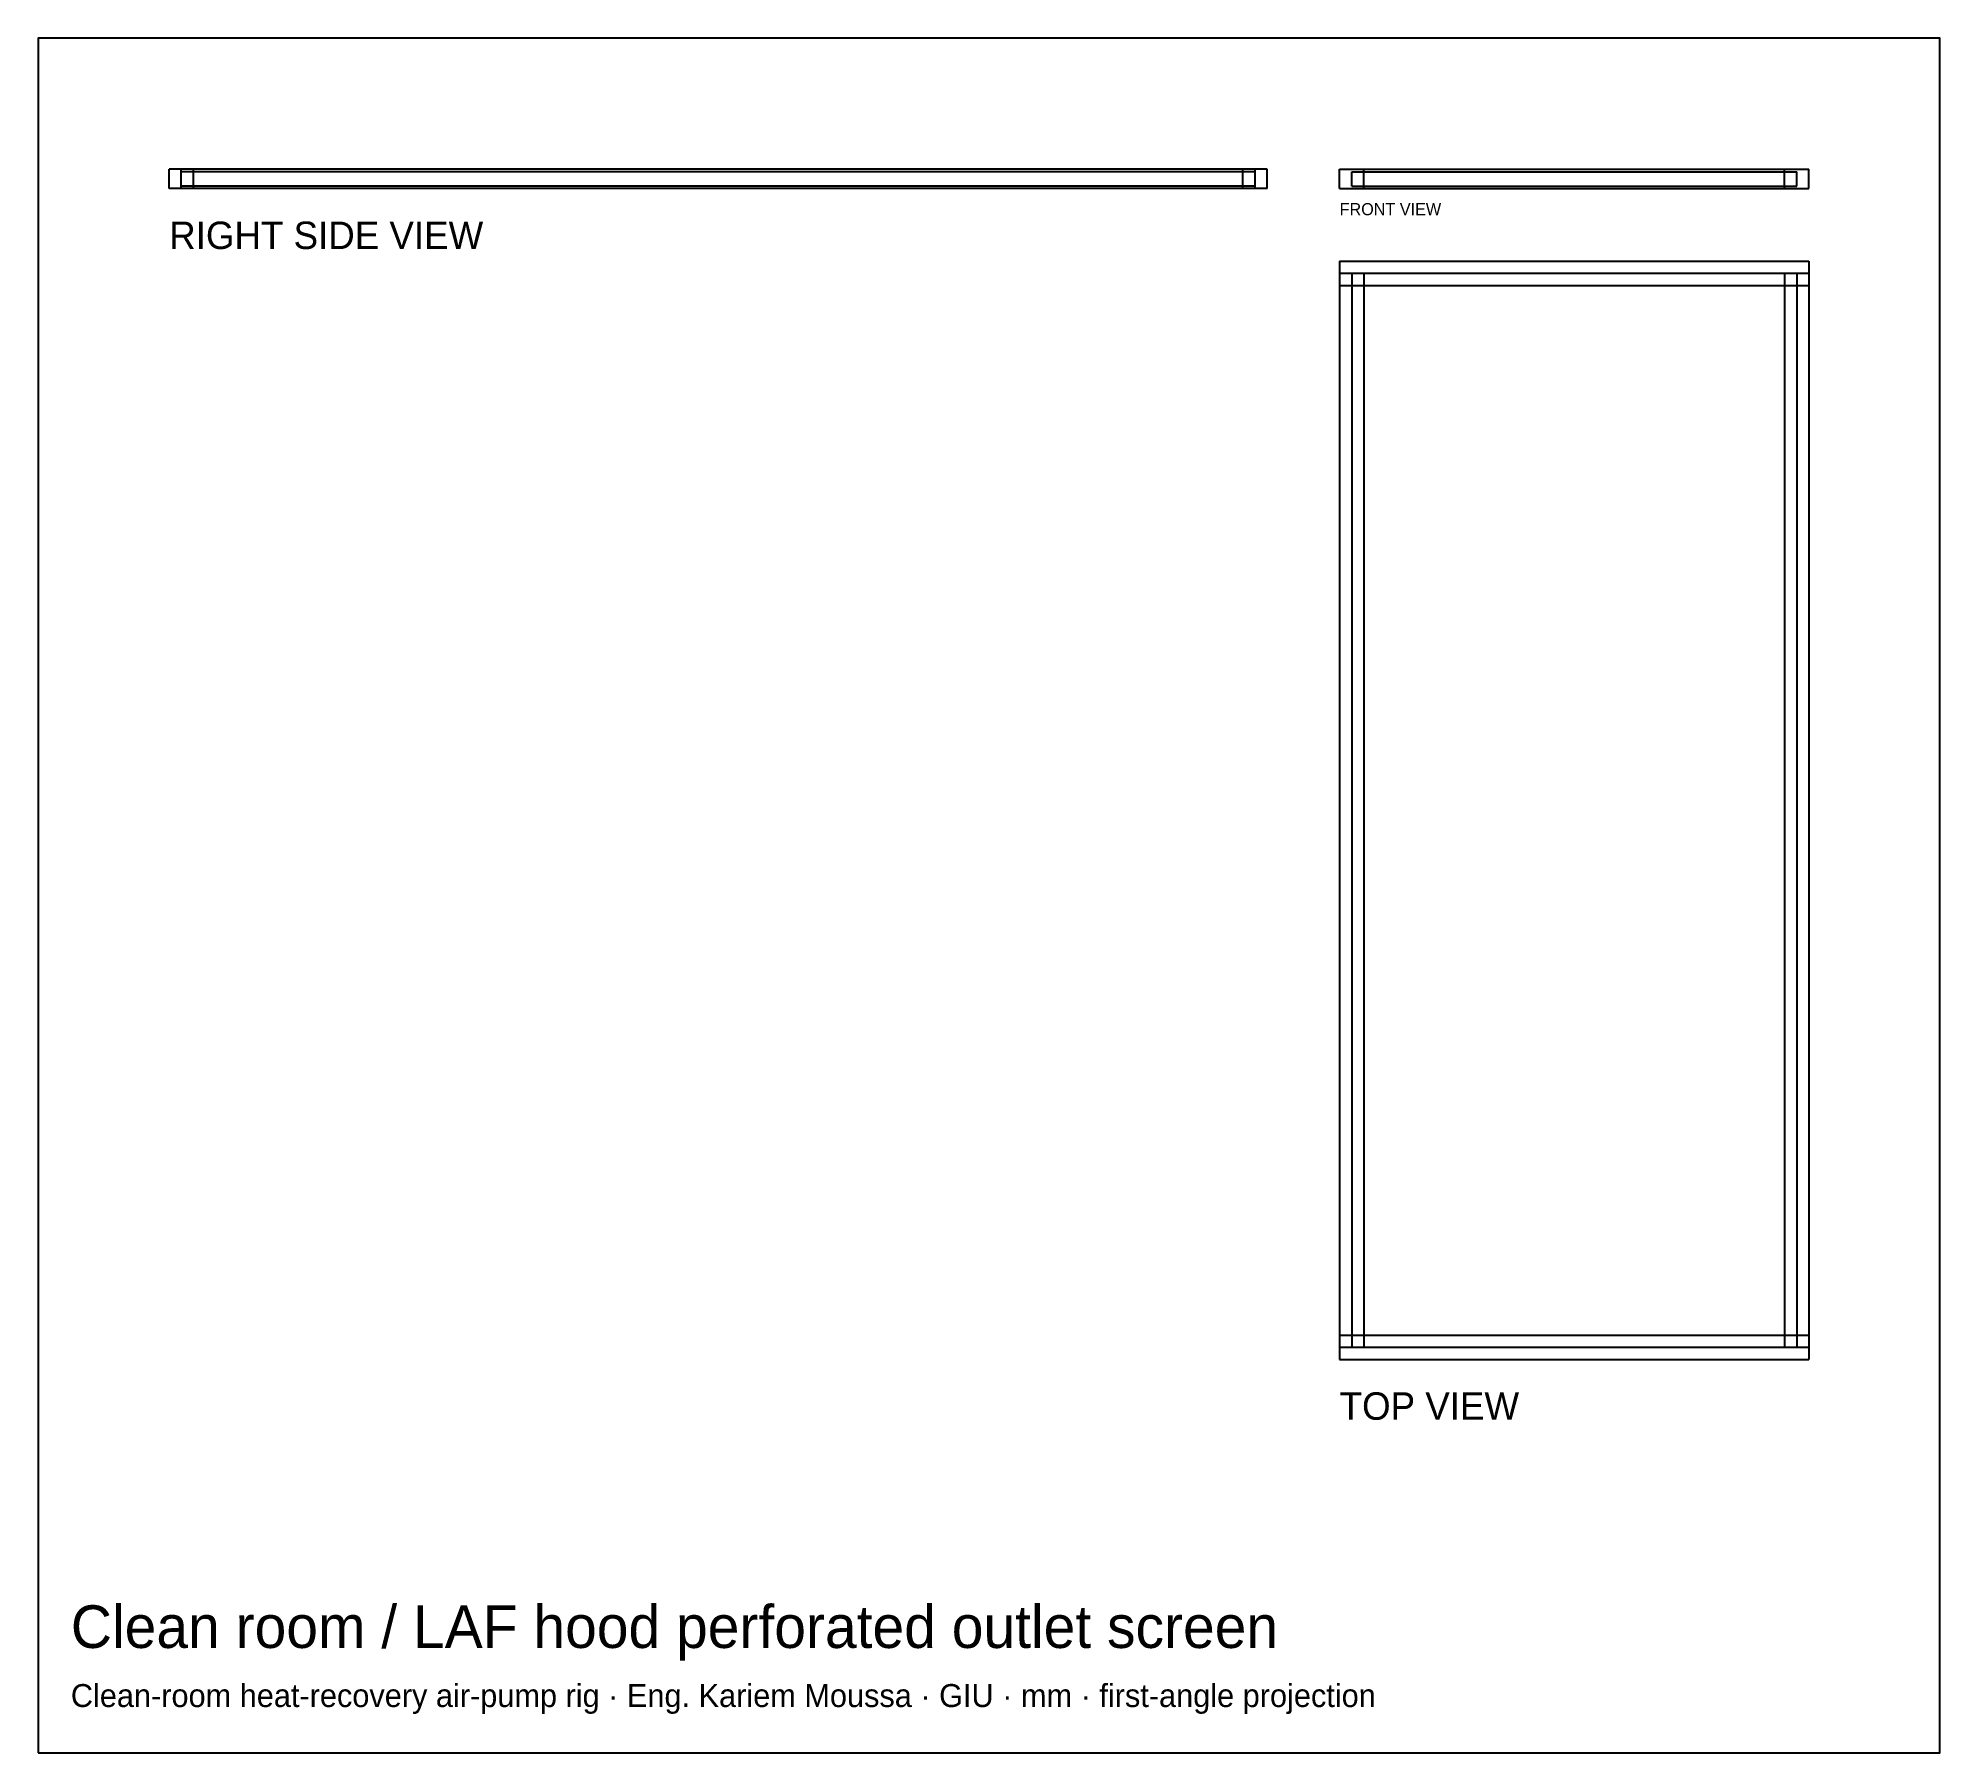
# Model space of a CAD drawing. Header units: millimetres. Extents: x -13 to 381, y -87 to 268.
import ezdxf

# ---------------------------------------------------------------- set-up
doc = ezdxf.new("R2010")
doc.units = ezdxf.units.MM
for name, color, linetype in [('BORDER', 7, 'Continuous'), ('HIDDEN', 8, 'Continuous'), ('TEXT', 5, 'Continuous'), ('VISIBLE', 7, 'Continuous')]:
    doc.layers.add(name, color=color, linetype=linetype)

msp = doc.modelspace()

# ---------------------------------------------------------------- linework, layer by layer
at = {"layer": 'BORDER'}
msp.add_lwpolyline([(-12.62, -86.86), (380.62, -86.86), (380.62, 267.62), (-12.62, 267.62)], close=True, dxfattribs=at)
at = {"layer": 'HIDDEN'}
for points in [[(19.5, 240.5), (14.5, 240.5)], [(14.5, 236.5), (14.5, 240.5)], [(239, 240.5), (17, 240.5)], [(17, 236.5), (17, 240.5)], [(239, 240.5), (17, 240.5)], [(17, 236.5), (17, 240.5)], [(239, 240.5), (17, 240.5)], [(17, 236.5), (17, 240.5)], [(239, 240), (17, 240)], [(17, 237), (17, 240)], [(239, 240), (17, 240)], [(17, 237), (17, 240)], [(19.5, 236.5), (19.5, 240.5)], [(241.5, 240.5), (236.5, 240.5)], [(236.5, 236.5), (236.5, 240.5)], [(239, 236.5), (239, 240.5)], [(239, 236.5), (239, 240.5)], [(239, 236.5), (239, 240.5)], [(239, 237), (239, 240)], [(239, 237), (239, 240)], [(241.5, 236.5), (241.5, 240.5)], [(256.5, 240.5), (353.5, 240.5)], [(256.5, 240.5), (353.5, 240.5)], [(256.5, 236.5), (256.5, 240.5)], [(256.5, 236.5), (256.5, 240.5)], [(256.5, 240.5), (353.5, 240.5)], [(256.5, 236.5), (256.5, 240.5)], [(256.5, 240.5), (261.5, 240.5)], [(256.5, 240.5), (261.5, 240.5)], [(256.5, 236.5), (256.5, 240.5)], [(256.5, 236.5), (256.5, 240.5)], [(259, 240), (351, 240)], [(259, 240), (351, 240)], [(259, 237), (259, 240)], [(259, 237), (259, 240)], [(261.5, 236.5), (261.5, 240.5)], [(261.5, 236.5), (261.5, 240.5)], [(348.5, 240.5), (353.5, 240.5)], [(348.5, 240.5), (353.5, 240.5)], [(348.5, 236.5), (348.5, 240.5)], [(348.5, 236.5), (348.5, 240.5)], [(351, 237), (351, 240)], [(351, 237), (351, 240)], [(353.5, 236.5), (353.5, 240.5)], [(353.5, 236.5), (353.5, 240.5)], [(353.5, 236.5), (353.5, 240.5)], [(353.5, 236.5), (353.5, 240.5)], [(353.5, 236.5), (353.5, 240.5)], [(19.5, 236.5), (14.5, 236.5)], [(239, 237), (17, 237)], [(239, 237), (17, 237)], [(239, 236.5), (17, 236.5)], [(239, 236.5), (17, 236.5)], [(239, 236.5), (17, 236.5)], [(241.5, 236.5), (236.5, 236.5)], [(256.5, 236.5), (353.5, 236.5)], [(256.5, 236.5), (353.5, 236.5)], [(256.5, 236.5), (353.5, 236.5)], [(256.5, 236.5), (261.5, 236.5)], [(256.5, 236.5), (261.5, 236.5)], [(259, 237), (351, 237)], [(259, 237), (351, 237)], [(348.5, 236.5), (353.5, 236.5)], [(348.5, 236.5), (353.5, 236.5)], [(256.5, 221.5), (353.5, 221.5)], [(256.5, 221.5), (256.5, 216.5)], [(353.5, 221.5), (353.5, 216.5)], [(256.5, 219), (261.5, 219)], [(256.5, 219), (256.5, -3)], [(256.5, 216.5), (353.5, 216.5)], [(259, 219), (351, 219)], [(259, 219), (351, 219)], [(259, 219), (259, -3)], [(259, 219), (259, -3)], [(261.5, 219), (261.5, -3)], [(348.5, 219), (353.5, 219)], [(348.5, 219), (348.5, -3)], [(351, 219), (351, -3)], [(351, 219), (351, -3)], [(353.5, 219), (353.5, -3)], [(256.5, -0.5), (353.5, -0.5)], [(256.5, -0.5), (256.5, -5.5)], [(256.5, -3), (261.5, -3)], [(259, -3), (351, -3)], [(259, -3), (351, -3)], [(348.5, -3), (353.5, -3)], [(353.5, -0.5), (353.5, -5.5)], [(256.5, -5.5), (353.5, -5.5)]]:
    msp.add_lwpolyline(points, dxfattribs=at)
at = {"layer": 'VISIBLE'}
for points in [[(19.5, 240.5), (14.5, 240.5)], [(14.5, 236.5), (14.5, 240.5)], [(239, 240.5), (17, 240.5)], [(17, 236.5), (17, 240.5)], [(19.5, 236.5), (19.5, 240.5)], [(241.5, 240.5), (236.5, 240.5)], [(236.5, 236.5), (236.5, 240.5)], [(239, 236.5), (239, 240.5)], [(241.5, 236.5), (241.5, 240.5)], [(256.5, 240.5), (353.5, 240.5)], [(256.5, 236.5), (256.5, 240.5)], [(353.5, 236.5), (353.5, 240.5)], [(19.5, 236.5), (14.5, 236.5)], [(239, 236.5), (17, 236.5)], [(241.5, 236.5), (236.5, 236.5)], [(256.5, 236.5), (353.5, 236.5)], [(256.5, 221.5), (353.5, 221.5)], [(256.5, 221.5), (256.5, 216.5)], [(353.5, 221.5), (353.5, 216.5)], [(256.5, 219), (261.5, 219)], [(256.5, 219), (256.5, -3)], [(256.5, 216.5), (353.5, 216.5)], [(261.5, 219), (261.5, -3)], [(348.5, 219), (353.5, 219)], [(348.5, 219), (348.5, -3)], [(353.5, 219), (353.5, -3)], [(256.5, -0.5), (353.5, -0.5)], [(256.5, -0.5), (256.5, -5.5)], [(256.5, -3), (261.5, -3)], [(348.5, -3), (353.5, -3)], [(353.5, -0.5), (353.5, -5.5)], [(256.5, -5.5), (353.5, -5.5)]]:
    msp.add_lwpolyline(points, dxfattribs=at)

# ---------------------------------------------------------------- texts
at = {"layer": 'TEXT'}
for s, height, p in [('FRONT VIEW', 2.5, (256.5, 231)), ('RIGHT SIDE VIEW', 5.675, (14.5, 224.01)), ('TOP VIEW', 5.675, (256.5, -17.99)), ('Clean room / LAF hood perforated outlet screen', 8.814, (-5.84, -65.16)), ('Clean-room heat-recovery air-pump rig · Eng. Kariem Moussa · GIU · mm · first-angle projection', 4.746, (-5.84, -77.37))]:
    msp.add_text(s, height=height, dxfattribs=at).set_placement(p)

doc.saveas('drawing.dxf')
